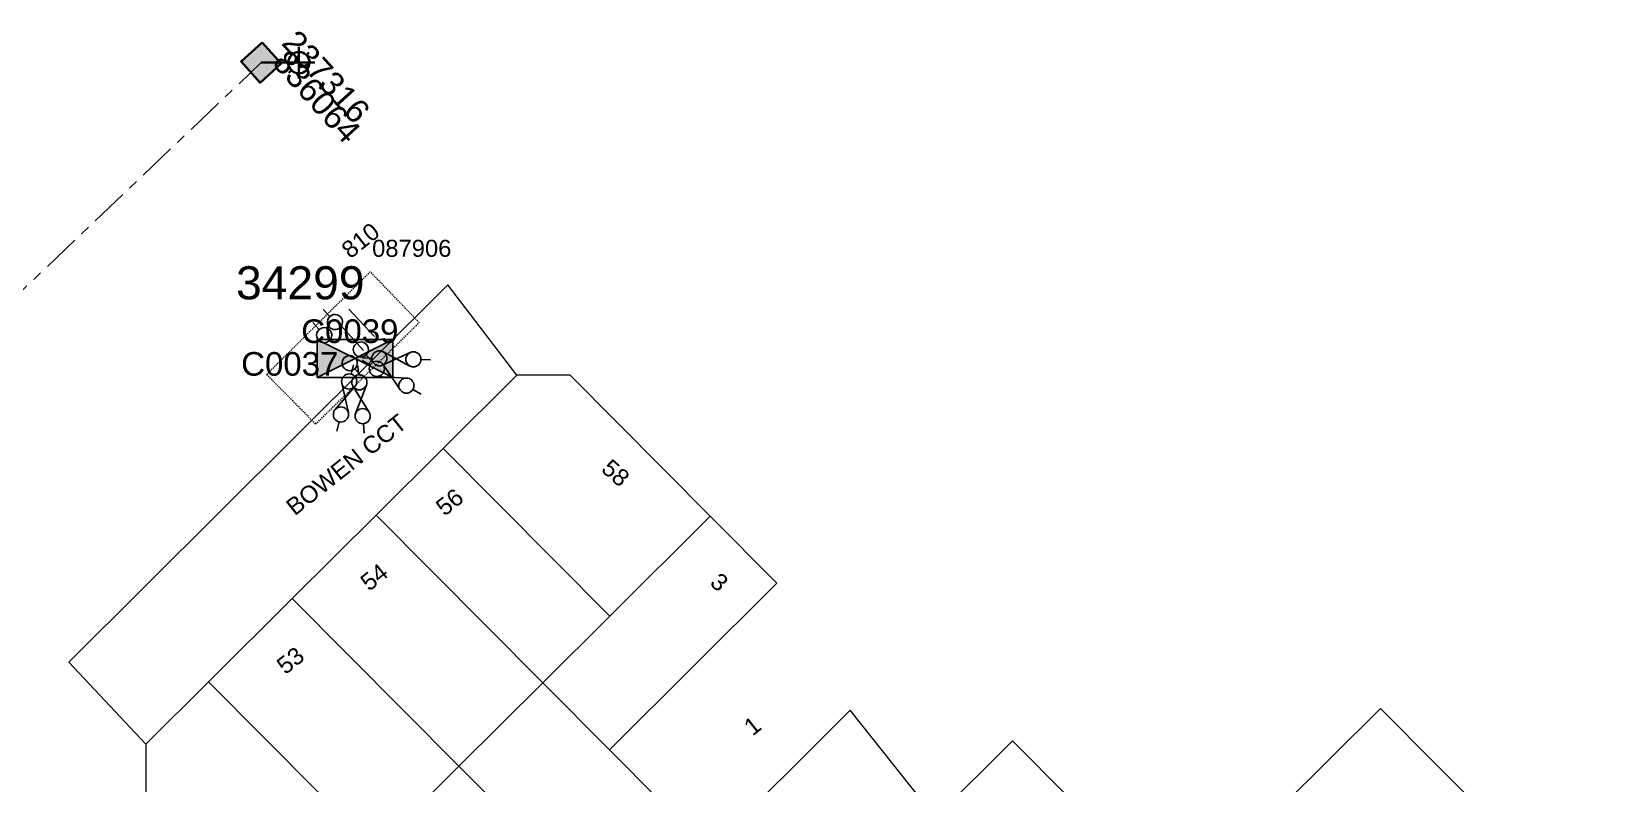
# Model space of a CAD drawing. Header units: metres. Extents: x 293418 to 294566, y 6233478 to 6234177.
# Drawn here: x 293816.1 to 293982.3, y 6234097.7 to 6234177.2 of the extents above; entities that cross this region are included whole.
import ezdxf
from ezdxf.enums import TextEntityAlignment as Align

# ---------------------------------------------------------------- set-up
doc = ezdxf.new("R2010")
doc.units = ezdxf.units.M
for name, pattern in [('Cable Exist UG', [7, 4, -1, 1, -1]), ('DASHED', [19.05, 12.7, -6.35]), ('HIDDEN2', [0.1875, 0.125, -0.0625])]:
    doc.linetypes.add(name, pattern=pattern)
doc.layers.get('0').update_dxf_attribs({"color": 6})
for name, color, linetype, lineweight in [('_User_LV_Exist', 5, 'Continuous', 35), ('Cadastre Land Parcels_SP_EXT', 118, 'Continuous', 15), ('Cadastre Other Property_SP_EXT', 138, 'DASHED', 15), ('Cadastre Roads_SP_EXT', 218, 'Continuous', 15), ('Mains_SL_EXT', 131, 'Continuous', 25)]:
    doc.layers.add(name, color=color, linetype=linetype, lineweight=lineweight)
for name, color, linetype in [('Equip_HV_EXT', 7, 'Continuous'), ('Equip_LV_EXT', 7, 'Continuous'), ('Equip_SP_SL_EXT', 7, 'Continuous'), ('Sub_SP_EXT', 7, 'Continuous'), ('SupportsUG_SP_LV_SL_EXT', 7, 'Continuous')]:
    doc.layers.add(name, color=color, linetype=linetype)
doc.layers.add('Features_HIDE', color=1, linetype='Continuous', plot=False)
doc.styles.add('COLUMN_LABEL', font='arial.ttf', dxfattribs={"height": 2})
doc.styles.add('iecARIAL', font='arial.ttf', dxfattribs={"height": 2})
doc.styles.add('POLE_LABEL', font='arial.ttf', dxfattribs={"height": 2})
doc.styles.add('SL_LABEL', font='arial.ttf', dxfattribs={"height": 2})
doc.styles.get("Standard").update_dxf_attribs({"font": 'arial.ttf'})
doc.styles.add('SWITCH_LABEL', font='arial.ttf', dxfattribs={"height": 2})

# ---------------------------------------------------------------- blocks, each defined once
blk = doc.blocks.new('SUB_PADMOUNT_EXT')
at = {"ltscale": 10}
h = blk.add_hatch(color=256, dxfattribs=at)
h.dxf.hatch_style = 1
h.paths.add_polyline_path([(4, -2), (0, 0), (4, 2)])
h.paths.add_polyline_path([(-4, -2), (-4, 2), (0, 0)])
blk.add_line((4, 2), (-4, -2))
blk.add_lwpolyline([(-4, -2), (4, -2), (4, 2), (-4, 2)], close=True)
at = {"ltscale": 10, "flags": 128}
for points in [[(-4, -2), (-4, 2), (0, 0)], [(4, -2), (0, 0), (4, 2)]]:
    blk.add_lwpolyline(points, close=True, dxfattribs=at)
at = {"flags": 8}
blk.add_attdef('ASSET_NUM', text='', height=2.5, dxfattribs=at).set_placement((0, 5), align=Align.MIDDLE_CENTER)
for tag, flags, p in [('STREET_CODE', 9, (1.5, 0)), ('OPERATING_VOLTAGE', 9, (1.5, -0.4)), ('ORIENTATION', 9, (1.5, -0.6)), ('OWNED_BY', 9, (1.5, -0.8)), ('OPERATED_BY', 9, (1.5, -1)), ('CONSTRUCTED_VOLTAGE', 9, (1.5, -1.4)), ('SECONDARY_VOLTAGE', 9, (1.5, -1.6)), ('NO_PHASES', 9, (1.5, -0.2)), ('MAINTAINED_BY', 9, (1.5, -1.2)), ('STATE', 9, (1.5, -1.8)), ('SUBSTATION_TYPE', 9, (1.5, -2.2)), ('SUBURB', 9, (1.5, -2.8)), ('STREETNAME', 9, (1.5, -3)), ('PARENT', 9, (1.5, -2)), ('USAGE', 9, (1.5, -2.4)), ('LEGEND', 9, (1.5, -2.6)), ('LOCATION', 9, (1.5, -3.2)), ('NOTES', 9, (1.5, -3.4)), ('Z', 1, (1.5, -3.6))]:
    blk.add_attdef(tag, text='', height=0.2, dxfattribs=dict(flags=flags)).set_placement(p, align=Align.MIDDLE_LEFT)
blk = doc.blocks.new('SL_LANTERN_EXT')
at = {"flags": 9}
for tag, p in [('LRATECODE', (-7.4, 0)), ('LOUTREACHVOCAB', (-7.2, 0)), ('LOUTREACH', (-7, 0)), ('LANTNUMBER', (-6.6, 0)), ('LNEW', (-6.4, 0)), ('LMASTVOCAB', (-6.2, 0)), ('LMAST', (-6, 0)), ('LLAMPVOCAB', (-5.8, 0)), ('LLAMP', (-5.6, 0)), ('LEXIST', (-5.4, 0)), ('LCHARGE3PERCENT', (-5.2, 0)), ('LCHARGE3', (-5, 0)), ('LCHARGE2PERCENT', (-4.8, 0)), ('LCHARGE2', (-4.6, 0)), ('LCHARGE1PERCENT', (-4.4, 0)), ('LCHARGE1', (-4.2, 0)), ('LCATEGORY', (-4, 0)), ('LBRACKETVOCAB', (-3.8, 0)), ('LBRACKET', (-3.6, 0)), ('LKINGHEIGHT', (-3.4, 0)), ('CREPLACE', (-3.2, 0)), ('CREMOVE', (-3, 0)), ('CNUMBER', (-2.8, 0)), ('CNEW', (-2.6, 0)), ('CEXIST', (-2.4, 0)), ('USAGE', (-2.2, 0)), ('STATE', (-2, 0)), ('OWNED_BY', (-1.8, 0)), ('ORIENTATION', (-1.6, 0)), ('OPERATING_VOLTAGE', (-1.4, 0)), ('NO_PHASES', (-1.2, 0)), ('LANTERN_TYPE', (-1, 0)), ('LANTERN_PURPOSE', (-0.8, 0)), ('CONTROL_TYPE', (-0.6, 0)), ('CONSTRUCTED_VOLTAGE', (-0.4, 0))]:
    blk.add_attdef(tag, text='', height=0.001, rotation=270, dxfattribs=at).set_placement(p, align=Align.MIDDLE_LEFT)
at = {"style": 'SL_LABEL', "flags": 9}
blk.add_attdef('STREET_CODE', text='', height=0.001, rotation=270, dxfattribs=at).set_placement((0, 0), align=Align.MIDDLE_LEFT)
at = {"flags": 1}
blk.add_attdef('Z', (0, 0), '', height=0.001, rotation=270, dxfattribs=at)
at = {"width": 0.9}
blk.add_attdef('LNUMBER', text='', height=1, dxfattribs=at).set_placement((7, -1), align=Align.MIDDLE_LEFT)
at = {"flags": 9}
for tag, p in [('LREMOVE', (0, -7.6)), ('LREPLACE', (0, -7.8)), ('LTYPE', (0, -8)), ('LTYPEVOCAB', (0, -8.2)), ('LEGEND', (0, -8.4)), ('SUBURB', (0, -8.6)), ('STREETNAME', (0, -8.8)), ('LOCATION', (0, -9)), ('NOTES', (0, -9.2)), ('MAINTAINED_BY', (0, -9.86))]:
    blk.add_attdef(tag, text='', height=0.001, dxfattribs=at).set_placement(p, align=Align.MIDDLE_LEFT)
blk.add_attdef('OPERATED_BY', (0, -9.61), '', height=0.001, dxfattribs=at)
at = {"layer": 'Features_HIDE', "width": 0.9}
blk.add_attdef('ASSET_NUM', text='', height=1, dxfattribs=at).set_placement((7, 1), align=Align.MIDDLE_LEFT)
blk.add_wipeout([(5.69, 0), (5.06, -1.06), (4, -1.69), (2.94, -1.06), (2.31, 0), (2.94, 1.06), (4, 1.69), (5.06, 1.06)])
for p, q in [((4, 1.69), (4, 0)), ((0, 0), (4, 0)), ((2.94, 1.06), (3.2, 0.8)), ((5.06, 1.06), (4.8, 0.8)), ((2.94, -1.06), (3.2, -0.8)), ((4, 0), (5.69, 0)), ((4, 0), (4, -1.69)), ((5.06, -1.06), (4.8, -0.8))]:
    blk.add_line(p, q)
blk.add_circle((4, 0), 1.12)
blk = doc.blocks.new('LV_UG_DFUSE_CLOSED_EXT')
for points in [[(1, 0), (0, 0)], [(5.04, 0.73), (2.16, -0.72)], [(5.05, -0.71), (2.16, 0.72)], [(6.2, 0.01), (7.2, 0.01)]]:
    blk.add_lwpolyline(points)
for centre in [(1.8, 0), (5.4, 0.01)]:
    blk.add_circle(centre, 0.8)
at = {"flags": 9}
for tag, p in [('ACTUAL_STATUS', (0, 0)), ('CONSTRUCTED_VOLTAGE', (0, -0.2)), ('OPERATING_VOLTAGE', (0, -0.6)), ('ORIENTATION', (0, -0.8)), ('STATE', (0, -1)), ('SWITCH_TYPE', (0, -1.2)), ('NO_PHASES', (0, -0.4)), ('USAGE', (0, -1.4)), ('NOTES', (0, -1.6))]:
    blk.add_attdef(tag, text='', height=0.2, dxfattribs=at).set_placement(p, align=Align.MIDDLE_LEFT)
at = {"flags": 1}
blk.add_attdef('Z', (0, 0), '', height=0.2, dxfattribs=at)
blk = doc.blocks.new('SWG_HOLEC_SU_EXT')
blk.add_line((1.8, -2), (5.8, -2))
for points in [[(1, 0), (0, 0)], [(6.6, 0), (7.6, 0)]]:
    blk.add_lwpolyline(points)
for points in [[(1.8, -0.8, 1), (1.8, 0.8, 1)], [(5.8, -0.8, 1), (5.8, 0.8, 1)]]:
    blk.add_lwpolyline(points, format="xyb", close=True)
at = {"style": 'SWITCH_LABEL', "flags": 8}
blk.add_attdef('ASSET_NUM', text='', height=2.5, rotation=179.9544, dxfattribs=at).set_placement((-2.4, 0), align=Align.MIDDLE_LEFT)
at = {"flags": 1}
blk.add_attdef('Z', (0, 0), '', height=0.2, dxfattribs=at)
at = {"flags": 9}
for tag, p in [('ACTUAL_STATUS', (0, -0.4)), ('CONSTRUCTED_VOLTAGE', (0, -0.6)), ('OPERATING_VOLTAGE', (0, -1)), ('ORIENTATION', (0, -1.2)), ('OWNED_BY', (0, -1.4)), ('NO_PHASES', (0, -0.8)), ('PARENT', (0, -1.6)), ('STATE', (0, -1.8)), ('SWITCH_TYPE', (0, -2)), ('STREETNAME', (0, -2.6)), ('SUBURB', (0, -2.8)), ('USAGE', (0, -2.2)), ('LOCATION', (0, -2.4)), ('NOTES', (0, -3))]:
    blk.add_attdef(tag, text='', height=0.2, dxfattribs=at).set_placement(p, align=Align.MIDDLE_LEFT)
at = {"style": 'SWITCH_LABEL', "flags": 9}
blk.add_attdef('STREET_CODE', text='', height=0.2, dxfattribs=at).set_placement((0, -0.2), align=Align.MIDDLE_LEFT)
blk = doc.blocks.new('COLUMN_EXT')
blk.add_hatch(color=256).paths.add_polyline_path([(1.5, -1.5), (1.5, 1.5), (-1.5, 1.5), (-1.5, -1.5)])
blk.add_lwpolyline([(1.5, 1.5), (-1.5, 1.5), (-1.5, -1.5), (1.5, -1.5)], close=True)
at = {"flags": 9}
for tag, p in [('STREETNAME', (-1.81, 1.6)), ('SUBURB', (-1.81, 1.8)), ('NOTES', (-1.81, 2)), ('COLUMN_TYPE', (-1.81, 0.4)), ('OWNED_BY', (-1.81, 0.6)), ('LOCATION', (-1.81, 1.4)), ('LEGEND', (-1.81, 1.2)), ('USAGE', (-1.81, 1)), ('STATE', (-1.81, 0.8))]:
    blk.add_attdef(tag, text='', height=0.2, rotation=180, dxfattribs=at).set_placement(p, align=Align.MIDDLE_LEFT)
at = {"flags": 1}
blk.add_attdef('Z', (-1.81, 2.35), '', height=0.2, rotation=180, dxfattribs=at)
at = {"flags": 9}
for tag, style, p in [('STRUCTURE_PLANT_NUMBER', 'POLE_LABEL', (-1.81, -0.03)), ('STREET_CODE', 'COLUMN_LABEL', (-1.81, 0.2))]:
    blk.add_attdef(tag, text='', height=0.2, rotation=180, dxfattribs=dict(at, style=style)).set_placement(p, align=Align.MIDDLE_LEFT)
at = {"style": 'COLUMN_LABEL', "width": 0.9, "flags": 8}
blk.add_attdef('ASSET_NUM', text='', height=2, rotation=270, dxfattribs=at).set_placement((2, -4), align=Align.MIDDLE_LEFT)

msp = doc.modelspace()

# ---------------------------------------------------------------- linework, layer by layer
at = {"layer": 'Cadastre Land Parcels_SP_EXT', "linetype": 'Continuous'}
for points in [[(293887.886, 6234125.971), (293873.075, 6234140.862), (293867.42, 6234140.875), (293859.62, 6234133.118), (293877.251, 6234115.393), (293887.886, 6234125.971)], [(293877.251, 6234115.393), (293859.62, 6234133.118), (293852.53, 6234126.065), (293870.162, 6234108.34), (293877.251, 6234115.393)], [(293870.162, 6234108.34), (293852.53, 6234126.065), (293843.667, 6234117.25), (293861.299, 6234099.523), (293870.162, 6234108.34)], [(293894.939, 6234118.882), (293887.886, 6234125.971), (293877.251, 6234115.393), (293870.162, 6234108.34), (293877.215, 6234101.251), (293894.939, 6234118.882)], [(293861.299, 6234099.523), (293843.667, 6234117.25), (293834.805, 6234108.433), (293852.437, 6234090.706), (293861.299, 6234099.523)], [(293852.437, 6234090.706), (293834.805, 6234108.433), (293828.175, 6234101.839), (293828.156, 6234094.06), (293841.909, 6234080.233), (293852.437, 6234090.706)], [(293887.794, 6234090.616), (293877.215, 6234101.251), (293870.162, 6234108.34), (293861.299, 6234099.523), (293878.932, 6234081.8), (293887.794, 6234090.616)], [(293982.29, 6234081.987), (293958.777, 6234105.629), (293948.14, 6234095.049), (293971.653, 6234071.408), (293982.29, 6234081.987)], [(293933.249, 6234080.239), (293937.497, 6234084.464), (293919.858, 6234102.2), (293911.719, 6234094.106), (293910.995, 6234093.386), (293928.633, 6234075.649), (293933.249, 6234080.239)], [(293878.932, 6234081.8), (293861.299, 6234099.523), (293852.437, 6234090.706), (293870.07, 6234072.984), (293878.932, 6234081.8)]]:
    msp.add_lwpolyline(points, close=True, dxfattribs=at)
at = {"layer": 'Cadastre Other Property_SP_EXT', "linetype": 'HIDDEN2'}
msp.add_lwpolyline([(293846.136, 6234135.692), (293857.095, 6234146.422), (293851.911, 6234151.803), (293840.951, 6234140.942), (293846.136, 6234135.692)], close=True, dxfattribs=at)
at = {"layer": 'Cadastre Roads_SP_EXT', "linetype": 'Continuous'}
for points in [[(293834.805, 6234108.433), (293843.667, 6234117.25), (293852.53, 6234126.065), (293859.62, 6234133.118), (293867.42, 6234140.875), (293860.133, 6234150.413), (293820.027, 6234110.521), (293828.175, 6234101.839), (293834.805, 6234108.433)], [(293882.632, 6234065.177), (293891.494, 6234073.992), (293902.131, 6234084.569), (293910.995, 6234093.386), (293911.719, 6234094.106), (293902.683, 6234105.426), (293887.794, 6234090.616), (293878.932, 6234081.8), (293870.07, 6234072.984), (293863.441, 6234066.389), (293875.577, 6234058.161), (293882.632, 6234065.177)]]:
    msp.add_lwpolyline(points, close=True, dxfattribs=at)
at = {"layer": 'Mains_SL_EXT', "linetype": 'Cable Exist UG'}
msp.add_lwpolyline([(293792.419, 6234128.217), (293840.364, 6234173.908)], dxfattribs=at)

# ---------------------------------------------------------------- block references
at = {"layer": 'Equip_HV_EXT'}
ref = msp.add_blockref('SWG_HOLEC_SU_EXT', (293850.944, 6234140.807), dxfattribs=dict(at, rotation=132.3301101208186))
ref.add_attrib('ASSET_NUM', 'C0037', dxfattribs={"layer": '0', "height": 2.5, "style": 'SWITCH_LABEL'}).set_placement((293848.545, 6234142.057), align=Align.MIDDLE_RIGHT)
ref = msp.add_blockref('SWG_HOLEC_SU_EXT', (293852.152, 6234142.264), dxfattribs=dict(at, rotation=133.2850698801291))
ref.add_attrib('ASSET_NUM', 'C0039', dxfattribs={"layer": '0', "height": 2.5, "style": 'SWITCH_LABEL'}).set_placement((293849.753, 6234143.514), align=Align.BOTTOM_CENTER)
at = {"layer": 'Equip_LV_EXT'}
for p, rotation in [((293851.042, 6234142.431), 330.2551186368717), ((293851.076, 6234142.707), 358.0908473847886), ((293850.127, 6234141.941), 255.7713593741727), ((293850.591, 6234141.902), 275.4275769354809)]:
    msp.add_blockref('LV_UG_DFUSE_CLOSED_EXT', p, dxfattribs=dict(at, rotation=rotation))
at = {"layer": 'Sub_SP_EXT'}
ref = msp.add_blockref('SUB_PADMOUNT_EXT', (293850.302, 6234142.631), dxfattribs=at)
ref.add_attrib('ASSET_NUM', '34299', dxfattribs={"layer": '0', "height": 3.5}).set_placement((293851.306, 6234147.831), align=Align.BOTTOM_RIGHT)

# ---------------------------------------------------------------- texts
at = {"layer": 'Cadastre Other Property_SP_EXT'}
msp.add_text('087906', height=1.8, dxfattribs=at).set_placement((293852.108, 6234153.378))
at = {"layer": 'Cadastre Roads_SP_EXT'}
msp.add_text('BOWEN CCT', height=1.8, rotation=38.41178, dxfattribs=at).set_placement((293843.924, 6234125.928))
at = {"layer": 'Features_HIDE'}
for s, rotation, p in [('810', 38.41614, (293849.793, 6234153.105)), ('58', 318.82869, (293876.238, 6234130.776)), ('56', 38.41528, (293859.766, 6234125.882)), ('54', 38.4084, (293851.789, 6234117.948)), ('3', 318.83356, (293887.735, 6234118.769)), ('53', 38.41994, (293842.926, 6234109.132)), ('1', 38.41548, (293892.358, 6234102.65))]:
    msp.add_text(s, height=1.8, rotation=rotation, dxfattribs=at).set_placement(p)

# ---------------------------------------------------------------- next in the draw order: block references
at = {"layer": 'Equip_SP_SL_EXT'}
ref = msp.add_blockref('SL_LANTERN_EXT', (293840.364, 6234173.908), dxfattribs=at)
ref.add_attrib('ASSET_NUM', '237316', dxfattribs={"layer": '0', "height": 2.5, "rotation": 312.08916, "style": 'iecARIAL'}).set_placement((293841.864, 6234175.409), align=Align.BOTTOM_LEFT)

# ---------------------------------------------------------------- next in the draw order: block references
at = {"layer": 'SupportsUG_SP_LV_SL_EXT'}
ref = msp.add_blockref('COLUMN_EXT', (293840.364, 6234173.909), dxfattribs=dict(at, rotation=42.08916221215409))
ref.add_attrib('ASSET_NUM', '836064', dxfattribs={"layer": '0', "height": 2.5, "rotation": 312.08916, "style": 'COLUMN_LABEL'}).set_placement((293842.364, 6234174.659), align=Align.MIDDLE_LEFT)

# ---------------------------------------------------------------- next in the draw order: block references
at = {"layer": '_User_LV_Exist'}
ref = msp.add_blockref('SL_LANTERN_EXT', (293840.364, 6234173.908), dxfattribs=at)
ref.add_attrib('ASSET_NUM', '237316', dxfattribs={"layer": '0', "height": 2.5, "rotation": 312.08916, "style": 'iecARIAL'}).set_placement((293841.864, 6234175.409), align=Align.BOTTOM_LEFT)

# ---------------------------------------------------------------- next in the draw order: block references
ref = msp.add_blockref('COLUMN_EXT', (293840.364, 6234173.909), dxfattribs=dict(at, rotation=42.08916221215409))
ref.add_attrib('ASSET_NUM', '836064', dxfattribs={"layer": '0', "height": 2.5, "rotation": 312.08916, "style": 'COLUMN_LABEL'}).set_placement((293842.364, 6234174.659), align=Align.MIDDLE_LEFT)

doc.saveas('drawing.dxf')
